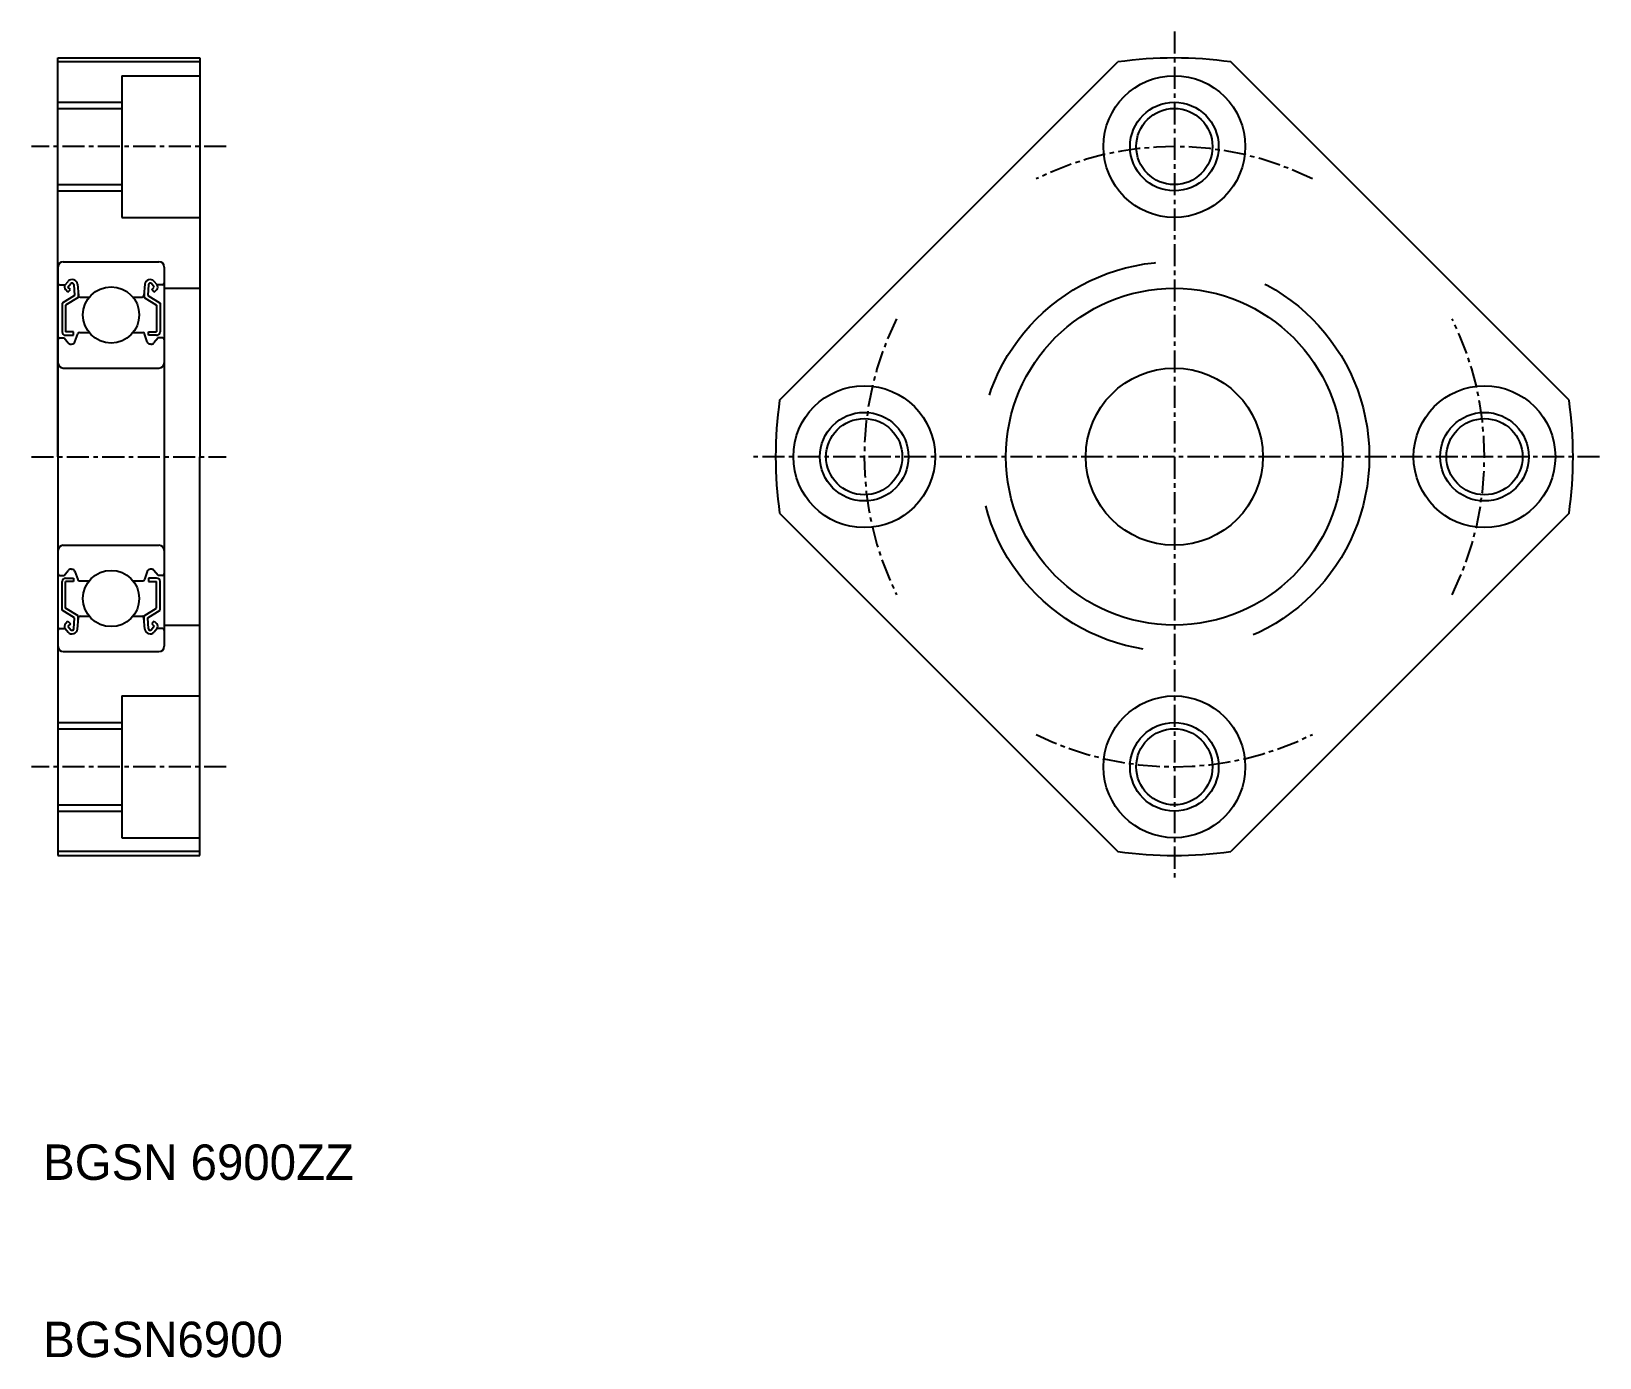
# Model space of a CAD drawing. Extents: x 122.8 to 211.3, y 85.1 to 159.9.
import ezdxf

# ---------------------------------------------------------------- set-up
doc = ezdxf.new("R2010")
doc.units = 0
doc.linetypes.add('CENTER', pattern=[2, 1.25, -0.25, 0.25, -0.25])
doc.linetypes.add('DASHED', pattern=[19.05, 12.7, -6.35])
doc.layers.get('0').update_dxf_attribs({"linetype": 'CONTINUOUS'})
doc.layers.add('CENTER', color=1, linetype='CENTER')

msp = doc.modelspace()

# ---------------------------------------------------------------- linework, layer by layer
for p, q in [((124.302, 135.909), (124.302, 158.409)), ((124.302, 158.409), (132.302, 158.409)), ((132.302, 158.183), (124.302, 158.183)), ((132.302, 158.409), (132.302, 135.909)), ((165.028, 139.091), (184.12, 158.183)), ((209.576, 139.091), (190.484, 158.183)), ((127.902, 157.409), (127.902, 149.409)), ((127.902, 157.409), (132.302, 157.409)), ((124.302, 155.559), (127.902, 155.559)), ((124.302, 151.259), (127.902, 151.259)), ((127.902, 149.409), (132.302, 149.409)), ((124.302, 146.609), (124.302, 125.209)), ((124.602, 146.909), (130.002, 146.909)), ((130.302, 146.609), (130.302, 125.209)), ((124.402, 145.609), (124.712, 145.609)), ((124.712, 145.609), (124.874, 145.802)), ((124.865, 145.198), (124.724, 145.339)), ((124.865, 145.48), (125.028, 145.674)), ((125.007, 145.339), (124.865, 145.48)), ((124.865, 145.198), (125.007, 145.339)), ((125.201, 145.619), (125.234, 145.007)), ((125.4, 145.637), (125.455, 145)), ((125.434, 145.243), (125.434, 144.896)), ((129.204, 145.637), (129.149, 145)), ((129.17, 145.243), (129.17, 144.896)), ((129.403, 145.619), (129.37, 145.007)), ((129.739, 145.48), (129.576, 145.674)), ((129.597, 145.339), (129.739, 145.48)), ((129.739, 145.198), (129.597, 145.339)), ((129.892, 145.609), (129.73, 145.802)), ((129.739, 145.198), (129.88, 145.339)), ((130.202, 145.609), (129.892, 145.609)), ((125.234, 145.007), (124.534, 144.57)), ((124.534, 144.57), (124.534, 142.959)), ((125.434, 144.896), (124.734, 144.459)), ((124.734, 144.459), (124.734, 142.959)), ((125.555, 144.909), (126.069, 144.909)), ((128.535, 144.909), (129.049, 144.909)), ((129.17, 144.896), (129.87, 144.459)), ((129.37, 145.007), (130.07, 144.57)), ((129.87, 144.459), (129.87, 142.959)), ((130.07, 144.57), (130.07, 142.959)), ((124.402, 142.609), (124.652, 142.609)), ((124.652, 142.609), (124.886, 142.33)), ((125.184, 142.959), (124.734, 142.959)), ((124.734, 142.759), (125.184, 142.759)), ((125.184, 142.759), (125.184, 142.959)), ((125.263, 142.391), (125.427, 142.843)), ((125.521, 142.909), (126.069, 142.909)), ((128.535, 142.909), (129.083, 142.909)), ((129.341, 142.391), (129.177, 142.843)), ((129.42, 142.959), (129.87, 142.959)), ((129.42, 142.759), (129.42, 142.959)), ((129.87, 142.759), (129.42, 142.759)), ((129.952, 142.609), (129.718, 142.33)), ((130.202, 142.609), (129.952, 142.609)), ((125.039, 142.259), (125.075, 142.259)), ((129.565, 142.259), (129.529, 142.259)), ((124.602, 140.909), (130.002, 140.909)), ((124.302, 135.909), (124.302, 113.409)), ((132.302, 113.409), (132.302, 135.909)), ((165.028, 132.727), (184.12, 113.635)), ((209.576, 132.727), (190.484, 113.635)), ((124.602, 130.909), (130.002, 130.909)), ((124.652, 129.209), (124.886, 129.488)), ((125.039, 129.559), (125.075, 129.559)), ((125.263, 129.427), (125.427, 128.975)), ((129.341, 129.427), (129.177, 128.975)), ((129.565, 129.559), (129.529, 129.559)), ((129.952, 129.209), (129.718, 129.488)), ((124.402, 129.209), (124.652, 129.209)), ((124.534, 127.248), (124.534, 128.859)), ((124.734, 129.059), (125.184, 129.059)), ((124.734, 127.359), (124.734, 128.859)), ((125.184, 128.859), (124.734, 128.859)), ((125.184, 129.059), (125.184, 128.859)), ((125.521, 128.909), (126.069, 128.909)), ((128.535, 128.909), (129.083, 128.909)), ((129.87, 129.059), (129.42, 129.059)), ((129.42, 129.059), (129.42, 128.859)), ((129.42, 128.859), (129.87, 128.859)), ((129.87, 127.359), (129.87, 128.859)), ((130.202, 129.209), (129.952, 129.209)), ((130.07, 127.248), (130.07, 128.859)), ((125.234, 126.811), (124.534, 127.248)), ((124.865, 126.62), (124.724, 126.479)), ((125.434, 126.922), (124.734, 127.359)), ((124.865, 126.62), (125.007, 126.479)), ((125.084, 127.141), (125.084, 127.141)), ((125.201, 126.199), (125.234, 126.811)), ((125.259, 127.031), (125.259, 127.031)), ((125.4, 126.181), (125.455, 126.818)), ((125.434, 126.575), (125.434, 126.922)), ((125.555, 126.909), (126.069, 126.909)), ((128.535, 126.909), (129.049, 126.909)), ((129.204, 126.181), (129.149, 126.818)), ((129.17, 126.922), (129.87, 127.359)), ((129.17, 126.575), (129.17, 126.922)), ((129.37, 126.811), (130.07, 127.248)), ((129.403, 126.199), (129.37, 126.811)), ((129.739, 126.62), (129.597, 126.479)), ((129.739, 126.62), (129.88, 126.479)), ((124.402, 126.209), (124.712, 126.209)), ((124.712, 126.209), (124.874, 126.016)), ((125.007, 126.479), (124.865, 126.338)), ((124.865, 126.338), (125.028, 126.144)), ((129.739, 126.338), (129.576, 126.144)), ((129.597, 126.479), (129.739, 126.338)), ((129.892, 126.209), (129.73, 126.016)), ((130.202, 126.209), (129.892, 126.209)), ((124.602, 124.909), (130.002, 124.909)), ((127.902, 122.409), (127.902, 114.409)), ((127.902, 122.409), (132.302, 122.409)), ((124.302, 120.559), (127.902, 120.559)), ((124.302, 116.259), (127.902, 116.259)), ((127.902, 114.409), (132.302, 114.409)), ((132.302, 113.635), (124.302, 113.635)), ((124.302, 113.409), (132.302, 113.409))]:
    msp.add_line(p, q)
at = {"color": 3}
for p, q in [((124.302, 155.909), (127.902, 155.909)), ((124.302, 150.909), (127.902, 150.909)), ((124.302, 120.909), (127.902, 120.909)), ((124.302, 115.909), (127.902, 115.909))]:
    msp.add_line(p, q, dxfattribs=at)
at = {"color": 7, "linetype": 'CONTINUOUS'}
for p, q in [((130.302, 145.409), (132.302, 145.409)), ((130.302, 126.409), (132.302, 126.409))]:
    msp.add_line(p, q, dxfattribs=at)
for centre, radius in [((187.302, 153.409), 4), ((187.302, 153.409), 2.15), ((127.302, 143.909), 1.587), ((187.302, 135.909), 9.5), ((187.302, 135.909), 5), ((169.802, 135.909), 4), ((204.802, 135.909), 4), ((169.802, 135.909), 2.15), ((204.802, 135.909), 2.15), ((127.302, 127.909), 1.587), ((187.302, 118.409), 4), ((187.302, 118.409), 2.15)]:
    msp.add_circle(centre, radius)
at = {"color": 3}
for centre in [(187.302, 153.409), (169.802, 135.909), (204.802, 135.909), (187.302, 118.409)]:
    msp.add_circle(centre, 2.5, dxfattribs=at)
at = {"color": 3, "linetype": 'DASHED'}
msp.add_circle((187.302, 135.909), 11, dxfattribs=at)
for centre, radius, start, end in [((187.302, 135.909), 22.5, 81.8699, 98.1301), ((124.602, 146.609), 0.3, 90, 180), ((130.002, 146.609), 0.3, 0, 90), ((124.402, 145.709), 0.1, 180.00005, 270.00003), ((124.865, 145.48), 0.2, 139.86482, 225.00006), ((125.103, 145.611), 0.298, 5.00049, 140.17136), ((125.103, 145.611), 0.0983, 4.66455, 139.97394), ((129.501, 145.611), 0.298, 39.82861, 174.99974), ((129.501, 145.611), 0.0983, 40.02637, 175.33574), ((129.739, 145.48), 0.2, 314.99673, 40.13525), ((130.202, 145.709), 0.1, 269.99948, 359.99126), ((125.555, 145.009), 0.1, 185.14438, 270.00003), ((129.049, 145.009), 0.1, 269.99948, 354.85568), ((124.402, 142.509), 0.1, 89.99951, 180.00005), ((124.734, 142.959), 0.2, 180.00005, 270.00003), ((125.521, 142.809), 0.1, 89.99951, 160.11572), ((129.083, 142.809), 0.1, 19.88452, 90.00024), ((129.87, 142.959), 0.2, 269.99976, 359.99563), ((130.202, 142.509), 0.1, 359.99126, 90.00024), ((125.039, 142.459), 0.2, 220.13838, 270.00003), ((125.075, 142.459), 0.2, 270.00003, 340.11166), ((129.529, 142.459), 0.2, 199.88831, 269.99976), ((129.565, 142.459), 0.2, 269.99976, 319.86147), ((124.602, 141.209), 0.3, 180, 270), ((130.002, 141.209), 0.3, 270, 360), ((187.302, 135.909), 22.5, 171.8699, 188.1301), ((187.302, 135.909), 22.5, 351.8699, 8.1301), ((124.602, 130.609), 0.3, 90, 180), ((130.002, 130.609), 0.3, 0, 90), ((124.402, 129.309), 0.1, 179.99995, 270.00049), ((125.039, 129.359), 0.2, 89.99997, 139.86162), ((125.075, 129.359), 0.2, 19.88834, 89.99997), ((129.529, 129.359), 0.2, 90.00024, 160.11169), ((129.565, 129.359), 0.2, 40.13853, 90.00024), ((130.202, 129.309), 0.1, 269.99976, 0.00874), ((124.734, 128.859), 0.2, 89.99997, 179.99995), ((125.521, 129.009), 0.1, 199.88428, 270.00049), ((129.083, 129.009), 0.1, 269.99976, 340.11548), ((129.87, 128.859), 0.2, 0.00437, 90.00024), ((125.555, 126.809), 0.1, 89.99997, 174.85562), ((129.049, 126.809), 0.1, 5.14432, 90.00052), ((124.402, 126.109), 0.1, 89.99997, 179.99995), ((124.865, 126.338), 0.2, 134.99994, 220.13518), ((125.103, 126.207), 0.298, 219.82864, 354.99951), ((125.103, 126.207), 0.0983, 220.02606, 355.33545), ((129.501, 126.207), 0.298, 185.00026, 320.17139), ((129.501, 126.207), 0.0983, 184.66426, 319.97363), ((129.739, 126.338), 0.2, 319.86475, 45.00327), ((130.202, 126.109), 0.1, 0.00874, 90.00052), ((124.602, 125.209), 0.3, 180, 270), ((130.002, 125.209), 0.3, 270, 0), ((187.302, 135.909), 22.5, 261.8699, 278.1301)]:
    msp.add_arc(centre, radius, start, end)
at = {"layer": 'CENTER', "color": 1, "linetype": 'CENTER'}
for p, q in [((187.302, 159.909), (187.302, 111.909)), ((133.802, 153.409), (122.802, 153.409)), ((122.802, 135.909), (133.802, 135.909)), ((211.302, 135.909), (163.302, 135.909)), ((133.802, 118.409), (122.802, 118.409))]:
    msp.add_line(p, q, dxfattribs=at)
for start, end in [(63.57404, 116.42596), (153.57404, 206.42596), (333.57404, 26.42596), (243.57404, 296.42596)]:
    msp.add_arc((187.302, 135.909), 17.5, start, end, dxfattribs=at)

# ---------------------------------------------------------------- texts
for s, p in [('BGSN 6900ZZ', (123.466, 95.099)), ('BGSN6900', (123.466, 85.099))]:
    msp.add_text(s, height=2).set_placement(p)

doc.saveas('drawing.dxf')
